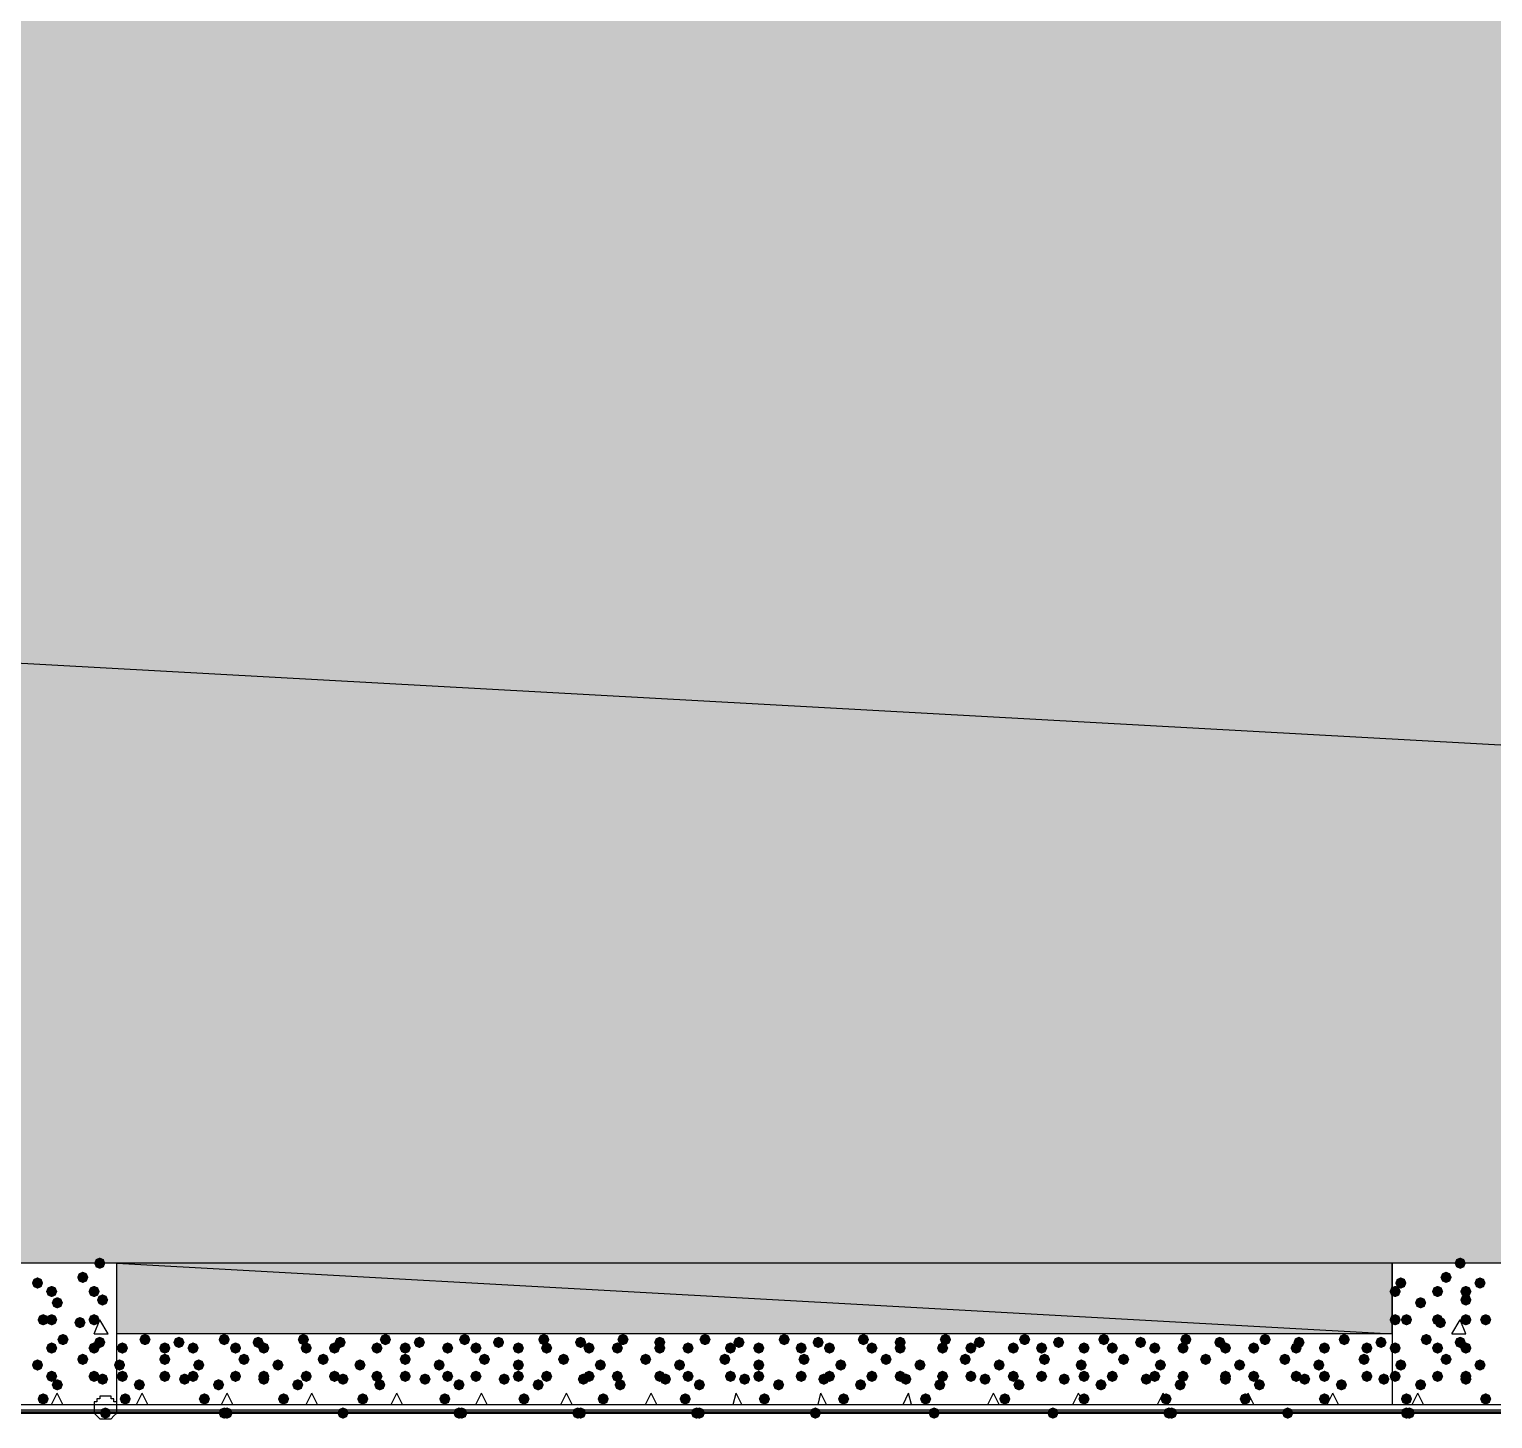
# Model space of a CAD drawing. Header units: millimetres. Extents: x 0 to 420, y 0 to 297.
# Drawn here: x 216.79 to 238.7, y 84.33 to 105.13 of the extents above; entities that cross this region are included whole.
import ezdxf

# ---------------------------------------------------------------- set-up
doc = ezdxf.new("R2010")
doc.units = ezdxf.units.MM
doc.layers.get('0').update_dxf_attribs({"linetype": 'CONTINUOUS'})

msp = doc.modelspace()

# ---------------------------------------------------------------- hatches: boundary and pattern name
at = {"true_color": 0x000008}
h = msp.add_hatch(color=0, dxfattribs=at)
h.paths.add_polyline_path([(379.518333, 105.748667), (33.401, 105.748667), (379.518333, 86.656333)], flags=0)
h.paths.add_polyline_path([(33.401, 105.748667), (379.518333, 86.656333), (33.401, 86.656333)], flags=0)
at = {"true_color": 0x000007}
for points in [[(217.932, 86.656333), (217.907129, 86.596537), (217.847333, 86.571667), (217.787537, 86.596537), (217.762667, 86.656333), (217.787537, 86.716129), (217.847333, 86.741), (217.907129, 86.716129)], [(238.294333, 86.656333), (238.269463, 86.596537), (238.209667, 86.571667), (238.149871, 86.596537), (238.125, 86.656333), (238.149871, 86.716129), (238.209667, 86.741), (238.269462, 86.716129)], [(217.678, 86.444667), (217.653129, 86.384871), (217.593333, 86.36), (217.533537, 86.384871), (217.508667, 86.444667), (217.533537, 86.504462), (217.593333, 86.529333), (217.653129, 86.504463)], [(238.082667, 86.444667), (238.057796, 86.384871), (237.998, 86.36), (237.938204, 86.384871), (237.913333, 86.444667), (237.938204, 86.504462), (237.998, 86.529333), (238.057796, 86.504463)], [(217.000667, 86.36), (216.975796, 86.300204), (216.916, 86.275333), (216.856204, 86.300204), (216.831333, 86.36), (216.856204, 86.419796), (216.916, 86.444667), (216.975796, 86.419796)], [(217.212333, 86.233), (217.187462, 86.173204), (217.127667, 86.148333), (217.067871, 86.173204), (217.043, 86.233), (217.067871, 86.292796), (217.127667, 86.317667), (217.187462, 86.292796)], [(217.847333, 86.233), (217.822462, 86.173204), (217.762667, 86.148333), (217.702871, 86.173204), (217.678, 86.233), (217.702871, 86.292796), (217.762667, 86.317667), (217.822462, 86.292796)], [(237.320667, 86.233), (237.295796, 86.173204), (237.236, 86.148333), (237.176204, 86.173204), (237.151333, 86.233), (237.176204, 86.292796), (237.236, 86.317667), (237.295796, 86.292796)], [(237.405333, 86.36), (237.380462, 86.300204), (237.320667, 86.275333), (237.260871, 86.300204), (237.236, 86.36), (237.260871, 86.419796), (237.320667, 86.444667), (237.380462, 86.419796)], [(237.955667, 86.233), (237.930796, 86.173204), (237.871, 86.148333), (237.811204, 86.173204), (237.786333, 86.233), (237.811204, 86.292796), (237.871, 86.317667), (237.930796, 86.292796)], [(238.379, 86.233), (238.354129, 86.173204), (238.294333, 86.148333), (238.234537, 86.173204), (238.209667, 86.233), (238.234537, 86.292796), (238.294333, 86.317667), (238.354129, 86.292796)], [(238.590667, 86.36), (238.565796, 86.300204), (238.506, 86.275333), (238.446204, 86.300204), (238.421333, 86.36), (238.446204, 86.419796), (238.506, 86.444667), (238.565796, 86.419796)], [(217.297, 86.063667), (217.272129, 86.003871), (217.212333, 85.979), (217.152537, 86.003871), (217.127667, 86.063667), (217.152537, 86.123462), (217.212333, 86.148333), (217.272129, 86.123463)], [(217.974333, 86.106), (217.949462, 86.046204), (217.889667, 86.021333), (217.829871, 86.046204), (217.805, 86.106), (217.829871, 86.165796), (217.889667, 86.190667), (217.949462, 86.165796)], [(237.701667, 86.063667), (237.676796, 86.003871), (237.617, 85.979), (237.557204, 86.003871), (237.532333, 86.063667), (237.557204, 86.123462), (237.617, 86.148333), (237.676796, 86.123463)], [(238.379, 86.106), (238.354129, 86.046204), (238.294333, 86.021333), (238.234537, 86.046204), (238.209667, 86.106), (238.234537, 86.165796), (238.294333, 86.190667), (238.354129, 86.165796)], [(217.085333, 85.809667), (217.060462, 85.749871), (217.000667, 85.725), (216.940871, 85.749871), (216.916, 85.809667), (216.940871, 85.869462), (217.000667, 85.894333), (217.060462, 85.869463)], [(217.212333, 85.809667), (217.187462, 85.749871), (217.127667, 85.725), (217.067871, 85.749871), (217.043, 85.809667), (217.067871, 85.869462), (217.127667, 85.894333), (217.187462, 85.869463)], [(217.847333, 85.809667), (217.822462, 85.749871), (217.762667, 85.725), (217.702871, 85.749871), (217.678, 85.809667), (217.702871, 85.869462), (217.762667, 85.894333), (217.822462, 85.869463)], [(237.320667, 85.809667), (237.295796, 85.749871), (237.236, 85.725), (237.176204, 85.749871), (237.151333, 85.809667), (237.176204, 85.869462), (237.236, 85.894333), (237.295796, 85.869463)], [(237.49, 85.809667), (237.465129, 85.749871), (237.405333, 85.725), (237.345538, 85.749871), (237.320667, 85.809667), (237.345537, 85.869462), (237.405333, 85.894333), (237.465129, 85.869463)], [(237.955667, 85.809667), (237.930796, 85.749871), (237.871, 85.725), (237.811204, 85.749871), (237.786333, 85.809667), (237.811204, 85.869462), (237.871, 85.894333), (237.930796, 85.869463)], [(238.379, 85.809667), (238.354129, 85.749871), (238.294333, 85.725), (238.234537, 85.749871), (238.209667, 85.809667), (238.234537, 85.869462), (238.294333, 85.894333), (238.354129, 85.869463)], [(238.675333, 85.809667), (238.650462, 85.749871), (238.590667, 85.725), (238.530871, 85.749871), (238.506, 85.809667), (238.530871, 85.869462), (238.590667, 85.894333), (238.650462, 85.869463)], [(217.635667, 85.767333), (217.610796, 85.707538), (217.551, 85.682667), (217.491204, 85.707538), (217.466333, 85.767333), (217.491204, 85.827129), (217.551, 85.852), (217.610796, 85.827129)], [(237.998, 85.767333), (237.973129, 85.707538), (237.913333, 85.682667), (237.853538, 85.707538), (237.828667, 85.767333), (237.853537, 85.827129), (237.913333, 85.852), (237.973129, 85.827129)], [(217.212333, 85.386333), (217.187462, 85.326537), (217.127667, 85.301667), (217.067871, 85.326537), (217.043, 85.386333), (217.067871, 85.446129), (217.127667, 85.471), (217.187462, 85.446129)], [(217.381667, 85.513333), (217.356796, 85.453537), (217.297, 85.428667), (217.237204, 85.453537), (217.212333, 85.513333), (217.237204, 85.573129), (217.297, 85.598), (217.356796, 85.573129)], [(217.847333, 85.386333), (217.822462, 85.326537), (217.762667, 85.301667), (217.702871, 85.326537), (217.678, 85.386333), (217.702871, 85.446129), (217.762667, 85.471), (217.822462, 85.446129)], [(217.932, 85.471), (217.907129, 85.411204), (217.847333, 85.386333), (217.787537, 85.411204), (217.762667, 85.471), (217.787537, 85.530796), (217.847333, 85.555667), (217.907129, 85.530796)], [(237.320667, 85.386333), (237.295796, 85.326537), (237.236, 85.301667), (237.176204, 85.326537), (237.151333, 85.386333), (237.176204, 85.446129), (237.236, 85.471), (237.295796, 85.446129)], [(237.786333, 85.513333), (237.761462, 85.453537), (237.701667, 85.428667), (237.641871, 85.453537), (237.617, 85.513333), (237.641871, 85.573129), (237.701667, 85.598), (237.761462, 85.573129)], [(237.955667, 85.386333), (237.930796, 85.326537), (237.871, 85.301667), (237.811204, 85.326537), (237.786333, 85.386333), (237.811204, 85.446129), (237.871, 85.471), (237.930796, 85.446129)], [(238.294333, 85.471), (238.269463, 85.411204), (238.209667, 85.386333), (238.149871, 85.411204), (238.125, 85.471), (238.149871, 85.530796), (238.209667, 85.555667), (238.269462, 85.530796)], [(238.379, 85.386333), (238.354129, 85.326537), (238.294333, 85.301667), (238.234537, 85.326537), (238.209667, 85.386333), (238.234537, 85.446129), (238.294333, 85.471), (238.354129, 85.446129)], [(217.000667, 85.132333), (216.975796, 85.072538), (216.916, 85.047667), (216.856204, 85.072538), (216.831333, 85.132333), (216.856204, 85.192129), (216.916, 85.217), (216.975796, 85.192129)], [(217.678, 85.217), (217.653129, 85.157204), (217.593333, 85.132333), (217.533537, 85.157204), (217.508667, 85.217), (217.533537, 85.276796), (217.593333, 85.301667), (217.653129, 85.276796)], [(237.405333, 85.132333), (237.380462, 85.072538), (237.320667, 85.047667), (237.260871, 85.072538), (237.236, 85.132333), (237.260871, 85.192129), (237.320667, 85.217), (237.380462, 85.192129)], [(238.082667, 85.217), (238.057796, 85.157204), (237.998, 85.132333), (237.938204, 85.157204), (237.913333, 85.217), (237.938204, 85.276796), (237.998, 85.301667), (238.057796, 85.276796)], [(238.590667, 85.132333), (238.565796, 85.072538), (238.506, 85.047667), (238.446204, 85.072538), (238.421333, 85.132333), (238.446204, 85.192129), (238.506, 85.217), (238.565796, 85.192129)], [(217.212333, 84.963), (217.187462, 84.903204), (217.127667, 84.878333), (217.067871, 84.903204), (217.043, 84.963), (217.067871, 85.022796), (217.127667, 85.047667), (217.187462, 85.022796)], [(217.847333, 84.963), (217.822462, 84.903204), (217.762667, 84.878333), (217.702871, 84.903204), (217.678, 84.963), (217.702871, 85.022796), (217.762667, 85.047667), (217.822462, 85.022796)], [(217.974333, 84.920667), (217.949462, 84.860871), (217.889667, 84.836), (217.829871, 84.860871), (217.805, 84.920667), (217.829871, 84.980462), (217.889667, 85.005333), (217.949462, 84.980463)], [(237.320667, 84.963), (237.295796, 84.903204), (237.236, 84.878333), (237.176204, 84.903204), (237.151333, 84.963), (237.176204, 85.022796), (237.236, 85.047667), (237.295796, 85.022796)], [(237.955667, 84.963), (237.930796, 84.903204), (237.871, 84.878333), (237.811204, 84.903204), (237.786333, 84.963), (237.811204, 85.022796), (237.871, 85.047667), (237.930796, 85.022796)], [(238.379, 84.963), (238.354129, 84.903204), (238.294333, 84.878333), (238.234537, 84.903204), (238.209667, 84.963), (238.234537, 85.022796), (238.294333, 85.047667), (238.354129, 85.022796)], [(238.379, 84.920667), (238.354129, 84.860871), (238.294333, 84.836), (238.234537, 84.860871), (238.209667, 84.920667), (238.234537, 84.980462), (238.294333, 85.005333), (238.354129, 84.980463)], [(217.297, 84.836), (217.272129, 84.776204), (217.212333, 84.751333), (217.152537, 84.776204), (217.127667, 84.836), (217.152537, 84.895796), (217.212333, 84.920667), (217.272129, 84.895796)], [(237.701667, 84.836), (237.676796, 84.776204), (237.617, 84.751333), (237.557204, 84.776204), (237.532333, 84.836), (237.557204, 84.895796), (237.617, 84.920667), (237.676796, 84.895796)], [(217.085333, 84.624333), (217.060462, 84.564537), (217.000667, 84.539667), (216.940871, 84.564537), (216.916, 84.624333), (216.940871, 84.684129), (217.000667, 84.709), (217.060462, 84.684129)], [(237.49, 84.624333), (237.465129, 84.564537), (237.405333, 84.539667), (237.345538, 84.564537), (237.320667, 84.624333), (237.345537, 84.684129), (237.405333, 84.709), (237.465129, 84.684129)], [(238.675333, 84.624333), (238.650462, 84.564537), (238.590667, 84.539667), (238.530871, 84.564537), (238.506, 84.624333), (238.530871, 84.684129), (238.590667, 84.709), (238.650462, 84.684129)]]:
    msp.add_hatch(color=0, dxfattribs=at).paths.add_polyline_path(points, flags=0)
at = {"true_color": 0x000008}
h = msp.add_hatch(color=0, dxfattribs=at)
h.paths.add_polyline_path([(237.193667, 86.656333), (218.101333, 86.656333), (237.193667, 85.598)], flags=0)
h.paths.add_polyline_path([(218.101333, 86.656333), (237.193667, 85.598), (218.101333, 85.598)], flags=0)
for points in [[(218.270667, 85.386333), (218.245796, 85.326537), (218.186, 85.301667), (218.126204, 85.326537), (218.101333, 85.386333), (218.126204, 85.446129), (218.186, 85.471), (218.245796, 85.446129)], [(218.609333, 85.513333), (218.584463, 85.453537), (218.524667, 85.428667), (218.464871, 85.453537), (218.44, 85.513333), (218.464871, 85.573129), (218.524667, 85.598), (218.584462, 85.573129)], [(218.905667, 85.386333), (218.880796, 85.326537), (218.821, 85.301667), (218.761204, 85.326537), (218.736333, 85.386333), (218.761204, 85.446129), (218.821, 85.471), (218.880796, 85.446129)], [(219.117333, 85.471), (219.092462, 85.411204), (219.032667, 85.386333), (218.972871, 85.411204), (218.948, 85.471), (218.972871, 85.530796), (219.032667, 85.555667), (219.092462, 85.530796)], [(219.329, 85.386333), (219.304129, 85.326537), (219.244333, 85.301667), (219.184538, 85.326537), (219.159667, 85.386333), (219.184537, 85.446129), (219.244333, 85.471), (219.304129, 85.446129)], [(219.794667, 85.513333), (219.769796, 85.453537), (219.71, 85.428667), (219.650204, 85.453537), (219.625333, 85.513333), (219.650204, 85.573129), (219.71, 85.598), (219.769796, 85.573129)], [(219.964, 85.386333), (219.939129, 85.326537), (219.879333, 85.301667), (219.819538, 85.326537), (219.794667, 85.386333), (219.819537, 85.446129), (219.879333, 85.471), (219.939129, 85.446129)], [(220.302667, 85.471), (220.277796, 85.411204), (220.218, 85.386333), (220.158204, 85.411204), (220.133333, 85.471), (220.158204, 85.530796), (220.218, 85.555667), (220.277796, 85.530796)], [(220.387333, 85.386333), (220.362462, 85.326537), (220.302667, 85.301667), (220.242871, 85.326537), (220.218, 85.386333), (220.242871, 85.446129), (220.302667, 85.471), (220.362462, 85.446129)], [(220.98, 85.513333), (220.955129, 85.453537), (220.895333, 85.428667), (220.835538, 85.453537), (220.810667, 85.513333), (220.835537, 85.573129), (220.895333, 85.598), (220.955129, 85.573129)], [(221.022333, 85.386333), (220.997462, 85.326537), (220.937667, 85.301667), (220.877871, 85.326537), (220.853, 85.386333), (220.877871, 85.446129), (220.937667, 85.471), (220.997462, 85.446129)], [(221.445667, 85.386333), (221.420796, 85.326537), (221.361, 85.301667), (221.301204, 85.326537), (221.276333, 85.386333), (221.301204, 85.446129), (221.361, 85.471), (221.420796, 85.446129)], [(221.530333, 85.471), (221.505462, 85.411204), (221.445667, 85.386333), (221.385871, 85.411204), (221.361, 85.471), (221.385871, 85.530796), (221.445667, 85.555667), (221.505462, 85.530796)], [(222.080667, 85.386333), (222.055796, 85.326537), (221.996, 85.301667), (221.936204, 85.326537), (221.911333, 85.386333), (221.936204, 85.446129), (221.996, 85.471), (222.055796, 85.446129)], [(222.207667, 85.513333), (222.182796, 85.453537), (222.123, 85.428667), (222.063204, 85.453537), (222.038333, 85.513333), (222.063204, 85.573129), (222.123, 85.598), (222.182796, 85.573129)], [(222.504, 85.386333), (222.479129, 85.326537), (222.419333, 85.301667), (222.359537, 85.326537), (222.334667, 85.386333), (222.359537, 85.446129), (222.419333, 85.471), (222.479129, 85.446129)], [(222.715667, 85.471), (222.690796, 85.411204), (222.631, 85.386333), (222.571204, 85.411204), (222.546333, 85.471), (222.571204, 85.530796), (222.631, 85.555667), (222.690796, 85.530796)], [(223.139, 85.386333), (223.114129, 85.326537), (223.054333, 85.301667), (222.994538, 85.326537), (222.969667, 85.386333), (222.994537, 85.446129), (223.054333, 85.471), (223.114129, 85.446129)], [(223.393, 85.513333), (223.368129, 85.453537), (223.308333, 85.428667), (223.248538, 85.453537), (223.223667, 85.513333), (223.248537, 85.573129), (223.308333, 85.598), (223.368129, 85.573129)], [(223.562333, 85.386333), (223.537463, 85.326537), (223.477667, 85.301667), (223.417871, 85.326537), (223.393, 85.386333), (223.417871, 85.446129), (223.477667, 85.471), (223.537462, 85.446129)], [(223.901, 85.471), (223.876129, 85.411204), (223.816333, 85.386333), (223.756538, 85.411204), (223.731667, 85.471), (223.756537, 85.530796), (223.816333, 85.555667), (223.876129, 85.530796)], [(224.197333, 85.386333), (224.172462, 85.326537), (224.112667, 85.301667), (224.052871, 85.326537), (224.028, 85.386333), (224.052871, 85.446129), (224.112667, 85.471), (224.172462, 85.446129)], [(224.578333, 85.513333), (224.553462, 85.453537), (224.493667, 85.428667), (224.433871, 85.453537), (224.409, 85.513333), (224.433871, 85.573129), (224.493667, 85.598), (224.553462, 85.573129)], [(224.620667, 85.386333), (224.595796, 85.326537), (224.536, 85.301667), (224.476204, 85.326537), (224.451333, 85.386333), (224.476204, 85.446129), (224.536, 85.471), (224.595796, 85.446129)], [(225.128667, 85.471), (225.103796, 85.411204), (225.044, 85.386333), (224.984204, 85.411204), (224.959333, 85.471), (224.984204, 85.530796), (225.044, 85.555667), (225.103796, 85.530796)], [(225.255667, 85.386333), (225.230796, 85.326537), (225.171, 85.301667), (225.111204, 85.326537), (225.086333, 85.386333), (225.111204, 85.446129), (225.171, 85.471), (225.230796, 85.446129)], [(225.679, 85.386333), (225.654129, 85.326537), (225.594333, 85.301667), (225.534538, 85.326537), (225.509667, 85.386333), (225.534537, 85.446129), (225.594333, 85.471), (225.654129, 85.446129)], [(225.763667, 85.513333), (225.738796, 85.453537), (225.679, 85.428667), (225.619204, 85.453537), (225.594333, 85.513333), (225.619204, 85.573129), (225.679, 85.598), (225.738796, 85.573129)], [(226.314, 85.471), (226.289129, 85.411204), (226.229333, 85.386333), (226.169537, 85.411204), (226.144667, 85.471), (226.169537, 85.530796), (226.229333, 85.555667), (226.289129, 85.530796)], [(226.314, 85.386333), (226.289129, 85.326537), (226.229333, 85.301667), (226.169537, 85.326537), (226.144667, 85.386333), (226.169537, 85.446129), (226.229333, 85.471), (226.289129, 85.446129)], [(226.737333, 85.386333), (226.712462, 85.326537), (226.652667, 85.301667), (226.592871, 85.326537), (226.568, 85.386333), (226.592871, 85.446129), (226.652667, 85.471), (226.712462, 85.446129)], [(226.991333, 85.513333), (226.966462, 85.453537), (226.906667, 85.428667), (226.846871, 85.453537), (226.822, 85.513333), (226.846871, 85.573129), (226.906667, 85.598), (226.966462, 85.573129)], [(227.372333, 85.386333), (227.347462, 85.326537), (227.287667, 85.301667), (227.227871, 85.326537), (227.203, 85.386333), (227.227871, 85.446129), (227.287667, 85.471), (227.347462, 85.446129)], [(227.499333, 85.471), (227.474463, 85.411204), (227.414667, 85.386333), (227.354871, 85.411204), (227.33, 85.471), (227.354871, 85.530796), (227.414667, 85.555667), (227.474462, 85.530796)], [(227.795667, 85.386333), (227.770796, 85.326537), (227.711, 85.301667), (227.651204, 85.326537), (227.626333, 85.386333), (227.651204, 85.446129), (227.711, 85.471), (227.770796, 85.446129)], [(228.176667, 85.513333), (228.151796, 85.453537), (228.092, 85.428667), (228.032204, 85.453537), (228.007333, 85.513333), (228.032204, 85.573129), (228.092, 85.598), (228.151796, 85.573129)], [(228.430667, 85.386333), (228.405796, 85.326537), (228.346, 85.301667), (228.286204, 85.326537), (228.261333, 85.386333), (228.286204, 85.446129), (228.346, 85.471), (228.405796, 85.446129)], [(228.684667, 85.471), (228.659796, 85.411204), (228.6, 85.386333), (228.540204, 85.411204), (228.515333, 85.471), (228.540204, 85.530796), (228.6, 85.555667), (228.659796, 85.530796)], [(228.854, 85.386333), (228.829129, 85.326537), (228.769333, 85.301667), (228.709538, 85.326537), (228.684667, 85.386333), (228.709537, 85.446129), (228.769333, 85.471), (228.829129, 85.446129)], [(229.362, 85.513333), (229.337129, 85.453537), (229.277333, 85.428667), (229.217537, 85.453537), (229.192667, 85.513333), (229.217537, 85.573129), (229.277333, 85.598), (229.337129, 85.573129)], [(229.489, 85.386333), (229.464129, 85.326537), (229.404333, 85.301667), (229.344538, 85.326537), (229.319667, 85.386333), (229.344537, 85.446129), (229.404333, 85.471), (229.464129, 85.446129)], [(229.912333, 85.471), (229.887462, 85.411204), (229.827667, 85.386333), (229.767871, 85.411204), (229.743, 85.471), (229.767871, 85.530796), (229.827667, 85.555667), (229.887462, 85.530796)], [(229.912333, 85.386333), (229.887462, 85.326537), (229.827667, 85.301667), (229.767871, 85.326537), (229.743, 85.386333), (229.767871, 85.446129), (229.827667, 85.471), (229.887462, 85.446129)], [(230.547333, 85.386333), (230.522462, 85.326537), (230.462667, 85.301667), (230.402871, 85.326537), (230.378, 85.386333), (230.402871, 85.446129), (230.462667, 85.471), (230.522462, 85.446129)], [(230.589667, 85.513333), (230.564796, 85.453537), (230.505, 85.428667), (230.445204, 85.453537), (230.420333, 85.513333), (230.445204, 85.573129), (230.505, 85.598), (230.564796, 85.573129)], [(230.970667, 85.386333), (230.945796, 85.326537), (230.886, 85.301667), (230.826204, 85.326537), (230.801333, 85.386333), (230.826204, 85.446129), (230.886, 85.471), (230.945796, 85.446129)], [(231.097667, 85.471), (231.072796, 85.411204), (231.013, 85.386333), (230.953204, 85.411204), (230.928333, 85.471), (230.953204, 85.530796), (231.013, 85.555667), (231.072796, 85.530796)], [(231.605667, 85.386333), (231.580796, 85.326537), (231.521, 85.301667), (231.461204, 85.326537), (231.436333, 85.386333), (231.461204, 85.446129), (231.521, 85.471), (231.580796, 85.446129)], [(231.775, 85.513333), (231.750129, 85.453537), (231.690333, 85.428667), (231.630538, 85.453537), (231.605667, 85.513333), (231.630537, 85.573129), (231.690333, 85.598), (231.750129, 85.573129)], [(232.029, 85.386333), (232.004129, 85.326537), (231.944333, 85.301667), (231.884538, 85.326537), (231.859667, 85.386333), (231.884537, 85.446129), (231.944333, 85.471), (232.004129, 85.446129)], [(232.283, 85.471), (232.258129, 85.411204), (232.198333, 85.386333), (232.138537, 85.411204), (232.113667, 85.471), (232.138537, 85.530796), (232.198333, 85.555667), (232.258129, 85.530796)], [(232.664, 85.386333), (232.639129, 85.326537), (232.579333, 85.301667), (232.519538, 85.326537), (232.494667, 85.386333), (232.519537, 85.446129), (232.579333, 85.471), (232.639129, 85.446129)], [(232.960333, 85.513333), (232.935462, 85.453537), (232.875667, 85.428667), (232.815871, 85.453537), (232.791, 85.513333), (232.815871, 85.573129), (232.875667, 85.598), (232.935462, 85.573129)], [(233.087333, 85.386333), (233.062462, 85.326537), (233.002667, 85.301667), (232.942871, 85.326537), (232.918, 85.386333), (232.942871, 85.446129), (233.002667, 85.471), (233.062462, 85.446129)], [(233.510667, 85.471), (233.485796, 85.411204), (233.426, 85.386333), (233.366204, 85.411204), (233.341333, 85.471), (233.366204, 85.530796), (233.426, 85.555667), (233.485796, 85.530796)], [(233.722333, 85.386333), (233.697462, 85.326537), (233.637667, 85.301667), (233.577871, 85.326537), (233.553, 85.386333), (233.577871, 85.446129), (233.637667, 85.471), (233.697462, 85.446129)], [(234.145667, 85.386333), (234.120796, 85.326537), (234.061, 85.301667), (234.001204, 85.326537), (233.976333, 85.386333), (234.001204, 85.446129), (234.061, 85.471), (234.120796, 85.446129)], [(234.188, 85.513333), (234.163129, 85.453537), (234.103333, 85.428667), (234.043538, 85.453537), (234.018667, 85.513333), (234.043537, 85.573129), (234.103333, 85.598), (234.163129, 85.573129)], [(234.696, 85.471), (234.671129, 85.411204), (234.611333, 85.386333), (234.551538, 85.411204), (234.526667, 85.471), (234.551537, 85.530796), (234.611333, 85.555667), (234.671129, 85.530796)], [(234.780667, 85.386333), (234.755796, 85.326537), (234.696, 85.301667), (234.636204, 85.326537), (234.611333, 85.386333), (234.636204, 85.446129), (234.696, 85.471), (234.755796, 85.446129)], [(235.204, 85.386333), (235.179129, 85.326537), (235.119333, 85.301667), (235.059538, 85.326537), (235.034667, 85.386333), (235.059537, 85.446129), (235.119333, 85.471), (235.179129, 85.446129)], [(235.373333, 85.513333), (235.348462, 85.453537), (235.288667, 85.428667), (235.228871, 85.453537), (235.204, 85.513333), (235.228871, 85.573129), (235.288667, 85.598), (235.348462, 85.573129)], [(235.839, 85.386333), (235.814129, 85.326537), (235.754333, 85.301667), (235.694538, 85.326537), (235.669667, 85.386333), (235.694537, 85.446129), (235.754333, 85.471), (235.814129, 85.446129)], [(235.881333, 85.471), (235.856462, 85.411204), (235.796667, 85.386333), (235.736871, 85.411204), (235.712, 85.471), (235.736871, 85.530796), (235.796667, 85.555667), (235.856462, 85.530796)], [(236.262333, 85.386333), (236.237462, 85.326537), (236.177667, 85.301667), (236.117871, 85.326537), (236.093, 85.386333), (236.117871, 85.446129), (236.177667, 85.471), (236.237462, 85.446129)], [(236.558667, 85.513333), (236.533796, 85.453537), (236.474, 85.428667), (236.414204, 85.453537), (236.389333, 85.513333), (236.414204, 85.573129), (236.474, 85.598), (236.533796, 85.573129)], [(236.897333, 85.386333), (236.872462, 85.326537), (236.812667, 85.301667), (236.752871, 85.326537), (236.728, 85.386333), (236.752871, 85.446129), (236.812667, 85.471), (236.872462, 85.446129)], [(237.109, 85.471), (237.084129, 85.411204), (237.024333, 85.386333), (236.964538, 85.411204), (236.939667, 85.471), (236.964537, 85.530796), (237.024333, 85.555667), (237.084129, 85.530796)], [(218.228333, 85.132333), (218.203463, 85.072538), (218.143667, 85.047667), (218.083871, 85.072538), (218.059, 85.132333), (218.083871, 85.192129), (218.143667, 85.217), (218.203462, 85.192129)], [(218.905667, 85.217), (218.880796, 85.157204), (218.821, 85.132333), (218.761204, 85.157204), (218.736333, 85.217), (218.761204, 85.276796), (218.821, 85.301667), (218.880796, 85.276796)], [(219.413667, 85.132333), (219.388796, 85.072538), (219.329, 85.047667), (219.269204, 85.072538), (219.244333, 85.132333), (219.269204, 85.192129), (219.329, 85.217), (219.388796, 85.192129)], [(220.091, 85.217), (220.066129, 85.157204), (220.006333, 85.132333), (219.946538, 85.157204), (219.921667, 85.217), (219.946537, 85.276796), (220.006333, 85.301667), (220.066129, 85.276796)], [(220.599, 85.132333), (220.574129, 85.072538), (220.514333, 85.047667), (220.454538, 85.072538), (220.429667, 85.132333), (220.454537, 85.192129), (220.514333, 85.217), (220.574129, 85.192129)], [(221.276333, 85.217), (221.251462, 85.157204), (221.191667, 85.132333), (221.131871, 85.157204), (221.107, 85.217), (221.131871, 85.276796), (221.191667, 85.301667), (221.251462, 85.276796)], [(221.826667, 85.132333), (221.801796, 85.072538), (221.742, 85.047667), (221.682204, 85.072538), (221.657333, 85.132333), (221.682204, 85.192129), (221.742, 85.217), (221.801796, 85.192129)], [(222.504, 85.217), (222.479129, 85.157204), (222.419333, 85.132333), (222.359537, 85.157204), (222.334667, 85.217), (222.359537, 85.276796), (222.419333, 85.301667), (222.479129, 85.276796)], [(223.012, 85.132333), (222.987129, 85.072538), (222.927333, 85.047667), (222.867538, 85.072538), (222.842667, 85.132333), (222.867537, 85.192129), (222.927333, 85.217), (222.987129, 85.192129)], [(223.689333, 85.217), (223.664463, 85.157204), (223.604667, 85.132333), (223.544871, 85.157204), (223.52, 85.217), (223.544871, 85.276796), (223.604667, 85.301667), (223.664462, 85.276796)], [(224.197333, 85.132333), (224.172462, 85.072538), (224.112667, 85.047667), (224.052871, 85.072538), (224.028, 85.132333), (224.052871, 85.192129), (224.112667, 85.217), (224.172462, 85.192129)], [(224.874667, 85.217), (224.849796, 85.157204), (224.79, 85.132333), (224.730204, 85.157204), (224.705333, 85.217), (224.730204, 85.276796), (224.79, 85.301667), (224.849796, 85.276796)], [(225.425, 85.132333), (225.400129, 85.072538), (225.340333, 85.047667), (225.280538, 85.072538), (225.255667, 85.132333), (225.280537, 85.192129), (225.340333, 85.217), (225.400129, 85.192129)], [(226.102333, 85.217), (226.077462, 85.157204), (226.017667, 85.132333), (225.957871, 85.157204), (225.933, 85.217), (225.957871, 85.276796), (226.017667, 85.301667), (226.077462, 85.276796)], [(226.610333, 85.132333), (226.585462, 85.072538), (226.525667, 85.047667), (226.465871, 85.072538), (226.441, 85.132333), (226.465871, 85.192129), (226.525667, 85.217), (226.585462, 85.192129)], [(227.287667, 85.217), (227.262796, 85.157204), (227.203, 85.132333), (227.143204, 85.157204), (227.118333, 85.217), (227.143204, 85.276796), (227.203, 85.301667), (227.262796, 85.276796)], [(227.795667, 85.132333), (227.770796, 85.072538), (227.711, 85.047667), (227.651204, 85.072538), (227.626333, 85.132333), (227.651204, 85.192129), (227.711, 85.217), (227.770796, 85.192129)], [(228.473, 85.217), (228.448129, 85.157204), (228.388333, 85.132333), (228.328537, 85.157204), (228.303667, 85.217), (228.328537, 85.276796), (228.388333, 85.301667), (228.448129, 85.276796)], [(229.023333, 85.132333), (228.998462, 85.072538), (228.938667, 85.047667), (228.878871, 85.072538), (228.854, 85.132333), (228.878871, 85.192129), (228.938667, 85.217), (228.998462, 85.192129)], [(229.700667, 85.217), (229.675796, 85.157204), (229.616, 85.132333), (229.556204, 85.157204), (229.531333, 85.217), (229.556204, 85.276796), (229.616, 85.301667), (229.675796, 85.276796)], [(230.208667, 85.132333), (230.183796, 85.072538), (230.124, 85.047667), (230.064204, 85.072538), (230.039333, 85.132333), (230.064204, 85.192129), (230.124, 85.217), (230.183796, 85.192129)], [(230.886, 85.217), (230.861129, 85.157204), (230.801333, 85.132333), (230.741538, 85.157204), (230.716667, 85.217), (230.741537, 85.276796), (230.801333, 85.301667), (230.861129, 85.276796)], [(231.394, 85.132333), (231.369129, 85.072538), (231.309333, 85.047667), (231.249538, 85.072538), (231.224667, 85.132333), (231.249537, 85.192129), (231.309333, 85.217), (231.369129, 85.192129)], [(232.071333, 85.217), (232.046462, 85.157204), (231.986667, 85.132333), (231.926871, 85.157204), (231.902, 85.217), (231.926871, 85.276796), (231.986667, 85.301667), (232.046462, 85.276796)], [(232.621667, 85.132333), (232.596796, 85.072538), (232.537, 85.047667), (232.477204, 85.072538), (232.452333, 85.132333), (232.477204, 85.192129), (232.537, 85.217), (232.596796, 85.192129)], [(233.256667, 85.217), (233.231796, 85.157204), (233.172, 85.132333), (233.112204, 85.157204), (233.087333, 85.217), (233.112204, 85.276796), (233.172, 85.301667), (233.231796, 85.276796)], [(233.807, 85.132333), (233.782129, 85.072538), (233.722333, 85.047667), (233.662537, 85.072538), (233.637667, 85.132333), (233.662537, 85.192129), (233.722333, 85.217), (233.782129, 85.192129)], [(234.484333, 85.217), (234.459463, 85.157204), (234.399667, 85.132333), (234.339871, 85.157204), (234.315, 85.217), (234.339871, 85.276796), (234.399667, 85.301667), (234.459462, 85.276796)], [(234.992333, 85.132333), (234.967462, 85.072538), (234.907667, 85.047667), (234.847871, 85.072538), (234.823, 85.132333), (234.847871, 85.192129), (234.907667, 85.217), (234.967462, 85.192129)], [(235.669667, 85.217), (235.644796, 85.157204), (235.585, 85.132333), (235.525204, 85.157204), (235.500333, 85.217), (235.525204, 85.276796), (235.585, 85.301667), (235.644796, 85.276796)], [(236.177667, 85.132333), (236.152796, 85.072538), (236.093, 85.047667), (236.033204, 85.072538), (236.008333, 85.132333), (236.033204, 85.192129), (236.093, 85.217), (236.152796, 85.192129)], [(236.855, 85.217), (236.830129, 85.157204), (236.770333, 85.132333), (236.710538, 85.157204), (236.685667, 85.217), (236.710537, 85.276796), (236.770333, 85.301667), (236.830129, 85.276796)], [(218.270667, 84.963), (218.245796, 84.903204), (218.186, 84.878333), (218.126204, 84.903204), (218.101333, 84.963), (218.126204, 85.022796), (218.186, 85.047667), (218.245796, 85.022796)], [(218.905667, 84.963), (218.880796, 84.903204), (218.821, 84.878333), (218.761204, 84.903204), (218.736333, 84.963), (218.761204, 85.022796), (218.821, 85.047667), (218.880796, 85.022796)], [(219.202, 84.920667), (219.177129, 84.860871), (219.117333, 84.836), (219.057538, 84.860871), (219.032667, 84.920667), (219.057537, 84.980462), (219.117333, 85.005333), (219.177129, 84.980463)], [(219.329, 84.963), (219.304129, 84.903204), (219.244333, 84.878333), (219.184538, 84.903204), (219.159667, 84.963), (219.184537, 85.022796), (219.244333, 85.047667), (219.304129, 85.022796)], [(219.964, 84.963), (219.939129, 84.903204), (219.879333, 84.878333), (219.819538, 84.903204), (219.794667, 84.963), (219.819537, 85.022796), (219.879333, 85.047667), (219.939129, 85.022796)], [(220.387333, 84.963), (220.362462, 84.903204), (220.302667, 84.878333), (220.242871, 84.903204), (220.218, 84.963), (220.242871, 85.022796), (220.302667, 85.047667), (220.362462, 85.022796)], [(220.387333, 84.920667), (220.362462, 84.860871), (220.302667, 84.836), (220.242871, 84.860871), (220.218, 84.920667), (220.242871, 84.980462), (220.302667, 85.005333), (220.362462, 84.980463)], [(221.022333, 84.963), (220.997462, 84.903204), (220.937667, 84.878333), (220.877871, 84.903204), (220.853, 84.963), (220.877871, 85.022796), (220.937667, 85.047667), (220.997462, 85.022796)], [(221.445667, 84.963), (221.420796, 84.903204), (221.361, 84.878333), (221.301204, 84.903204), (221.276333, 84.963), (221.301204, 85.022796), (221.361, 85.047667), (221.420796, 85.022796)], [(221.572667, 84.920667), (221.547796, 84.860871), (221.488, 84.836), (221.428204, 84.860871), (221.403333, 84.920667), (221.428204, 84.980462), (221.488, 85.005333), (221.547796, 84.980463)], [(222.080667, 84.963), (222.055796, 84.903204), (221.996, 84.878333), (221.936204, 84.903204), (221.911333, 84.963), (221.936204, 85.022796), (221.996, 85.047667), (222.055796, 85.022796)], [(222.504, 84.963), (222.479129, 84.903204), (222.419333, 84.878333), (222.359537, 84.903204), (222.334667, 84.963), (222.359537, 85.022796), (222.419333, 85.047667), (222.479129, 85.022796)], [(222.800333, 84.920667), (222.775462, 84.860871), (222.715667, 84.836), (222.655871, 84.860871), (222.631, 84.920667), (222.655871, 84.980462), (222.715667, 85.005333), (222.775462, 84.980463)], [(223.139, 84.963), (223.114129, 84.903204), (223.054333, 84.878333), (222.994538, 84.903204), (222.969667, 84.963), (222.994537, 85.022796), (223.054333, 85.047667), (223.114129, 85.022796)], [(223.562333, 84.963), (223.537463, 84.903204), (223.477667, 84.878333), (223.417871, 84.903204), (223.393, 84.963), (223.417871, 85.022796), (223.477667, 85.047667), (223.537462, 85.022796)], [(223.985667, 84.920667), (223.960796, 84.860871), (223.901, 84.836), (223.841204, 84.860871), (223.816333, 84.920667), (223.841204, 84.980462), (223.901, 85.005333), (223.960796, 84.980463)], [(224.197333, 84.963), (224.172462, 84.903204), (224.112667, 84.878333), (224.052871, 84.903204), (224.028, 84.963), (224.052871, 85.022796), (224.112667, 85.047667), (224.172462, 85.022796)], [(224.620667, 84.963), (224.595796, 84.903204), (224.536, 84.878333), (224.476204, 84.903204), (224.451333, 84.963), (224.476204, 85.022796), (224.536, 85.047667), (224.595796, 85.022796)], [(225.171, 84.920667), (225.146129, 84.860871), (225.086333, 84.836), (225.026538, 84.860871), (225.001667, 84.920667), (225.026537, 84.980462), (225.086333, 85.005333), (225.146129, 84.980463)], [(225.255667, 84.963), (225.230796, 84.903204), (225.171, 84.878333), (225.111204, 84.903204), (225.086333, 84.963), (225.111204, 85.022796), (225.171, 85.047667), (225.230796, 85.022796)], [(225.679, 84.963), (225.654129, 84.903204), (225.594333, 84.878333), (225.534538, 84.903204), (225.509667, 84.963), (225.534537, 85.022796), (225.594333, 85.047667), (225.654129, 85.022796)], [(226.314, 84.963), (226.289129, 84.903204), (226.229333, 84.878333), (226.169537, 84.903204), (226.144667, 84.963), (226.169537, 85.022796), (226.229333, 85.047667), (226.289129, 85.022796)], [(226.398667, 84.920667), (226.373796, 84.860871), (226.314, 84.836), (226.254204, 84.860871), (226.229333, 84.920667), (226.254204, 84.980462), (226.314, 85.005333), (226.373796, 84.980463)], [(226.737333, 84.963), (226.712462, 84.903204), (226.652667, 84.878333), (226.592871, 84.903204), (226.568, 84.963), (226.592871, 85.022796), (226.652667, 85.047667), (226.712462, 85.022796)], [(227.372333, 84.963), (227.347462, 84.903204), (227.287667, 84.878333), (227.227871, 84.903204), (227.203, 84.963), (227.227871, 85.022796), (227.287667, 85.047667), (227.347462, 85.022796)], [(227.584, 84.920667), (227.559129, 84.860871), (227.499333, 84.836), (227.439538, 84.860871), (227.414667, 84.920667), (227.439537, 84.980462), (227.499333, 85.005333), (227.559129, 84.980463)], [(227.795667, 84.963), (227.770796, 84.903204), (227.711, 84.878333), (227.651204, 84.903204), (227.626333, 84.963), (227.651204, 85.022796), (227.711, 85.047667), (227.770796, 85.022796)], [(228.430667, 84.963), (228.405796, 84.903204), (228.346, 84.878333), (228.286204, 84.903204), (228.261333, 84.963), (228.286204, 85.022796), (228.346, 85.047667), (228.405796, 85.022796)], [(228.769333, 84.920667), (228.744463, 84.860871), (228.684667, 84.836), (228.624871, 84.860871), (228.6, 84.920667), (228.624871, 84.980462), (228.684667, 85.005333), (228.744462, 84.980463)], [(228.854, 84.963), (228.829129, 84.903204), (228.769333, 84.878333), (228.709538, 84.903204), (228.684667, 84.963), (228.709537, 85.022796), (228.769333, 85.047667), (228.829129, 85.022796)], [(229.489, 84.963), (229.464129, 84.903204), (229.404333, 84.878333), (229.344538, 84.903204), (229.319667, 84.963), (229.344537, 85.022796), (229.404333, 85.047667), (229.464129, 85.022796)], [(229.912333, 84.963), (229.887462, 84.903204), (229.827667, 84.878333), (229.767871, 84.903204), (229.743, 84.963), (229.767871, 85.022796), (229.827667, 85.047667), (229.887462, 85.022796)], [(229.997, 84.920667), (229.972129, 84.860871), (229.912333, 84.836), (229.852537, 84.860871), (229.827667, 84.920667), (229.852537, 84.980462), (229.912333, 85.005333), (229.972129, 84.980463)], [(230.547333, 84.963), (230.522462, 84.903204), (230.462667, 84.878333), (230.402871, 84.903204), (230.378, 84.963), (230.402871, 85.022796), (230.462667, 85.047667), (230.522462, 85.022796)], [(230.970667, 84.963), (230.945796, 84.903204), (230.886, 84.878333), (230.826204, 84.903204), (230.801333, 84.963), (230.826204, 85.022796), (230.886, 85.047667), (230.945796, 85.022796)], [(231.182333, 84.920667), (231.157462, 84.860871), (231.097667, 84.836), (231.037871, 84.860871), (231.013, 84.920667), (231.037871, 84.980462), (231.097667, 85.005333), (231.157462, 84.980463)], [(231.605667, 84.963), (231.580796, 84.903204), (231.521, 84.878333), (231.461204, 84.903204), (231.436333, 84.963), (231.461204, 85.022796), (231.521, 85.047667), (231.580796, 85.022796)], [(232.029, 84.963), (232.004129, 84.903204), (231.944333, 84.878333), (231.884538, 84.903204), (231.859667, 84.963), (231.884537, 85.022796), (231.944333, 85.047667), (232.004129, 85.022796)], [(232.367667, 84.920667), (232.342796, 84.860871), (232.283, 84.836), (232.223204, 84.860871), (232.198333, 84.920667), (232.223204, 84.980462), (232.283, 85.005333), (232.342796, 84.980463)], [(232.664, 84.963), (232.639129, 84.903204), (232.579333, 84.878333), (232.519538, 84.903204), (232.494667, 84.963), (232.519537, 85.022796), (232.579333, 85.047667), (232.639129, 85.022796)], [(233.087333, 84.963), (233.062462, 84.903204), (233.002667, 84.878333), (232.942871, 84.903204), (232.918, 84.963), (232.942871, 85.022796), (233.002667, 85.047667), (233.062462, 85.022796)], [(233.595333, 84.920667), (233.570462, 84.860871), (233.510667, 84.836), (233.450871, 84.860871), (233.426, 84.920667), (233.450871, 84.980462), (233.510667, 85.005333), (233.570462, 84.980463)], [(233.722333, 84.963), (233.697462, 84.903204), (233.637667, 84.878333), (233.577871, 84.903204), (233.553, 84.963), (233.577871, 85.022796), (233.637667, 85.047667), (233.697462, 85.022796)], [(234.145667, 84.963), (234.120796, 84.903204), (234.061, 84.878333), (234.001204, 84.903204), (233.976333, 84.963), (234.001204, 85.022796), (234.061, 85.047667), (234.120796, 85.022796)], [(234.780667, 84.963), (234.755796, 84.903204), (234.696, 84.878333), (234.636204, 84.903204), (234.611333, 84.963), (234.636204, 85.022796), (234.696, 85.047667), (234.755796, 85.022796)], [(234.780667, 84.920667), (234.755796, 84.860871), (234.696, 84.836), (234.636204, 84.860871), (234.611333, 84.920667), (234.636204, 84.980462), (234.696, 85.005333), (234.755796, 84.980463)], [(235.204, 84.963), (235.179129, 84.903204), (235.119333, 84.878333), (235.059538, 84.903204), (235.034667, 84.963), (235.059537, 85.022796), (235.119333, 85.047667), (235.179129, 85.022796)], [(235.839, 84.963), (235.814129, 84.903204), (235.754333, 84.878333), (235.694538, 84.903204), (235.669667, 84.963), (235.694537, 85.022796), (235.754333, 85.047667), (235.814129, 85.022796)], [(235.966, 84.920667), (235.941129, 84.860871), (235.881333, 84.836), (235.821538, 84.860871), (235.796667, 84.920667), (235.821537, 84.980462), (235.881333, 85.005333), (235.941129, 84.980463)], [(236.262333, 84.963), (236.237462, 84.903204), (236.177667, 84.878333), (236.117871, 84.903204), (236.093, 84.963), (236.117871, 85.022796), (236.177667, 85.047667), (236.237462, 85.022796)], [(236.897333, 84.963), (236.872462, 84.903204), (236.812667, 84.878333), (236.752871, 84.903204), (236.728, 84.963), (236.752871, 85.022796), (236.812667, 85.047667), (236.872462, 85.022796)], [(237.151333, 84.920667), (237.126462, 84.860871), (237.066667, 84.836), (237.006871, 84.860871), (236.982, 84.920667), (237.006871, 84.980462), (237.066667, 85.005333), (237.126462, 84.980463)], [(218.524667, 84.836), (218.499796, 84.776204), (218.44, 84.751333), (218.380204, 84.776204), (218.355333, 84.836), (218.380204, 84.895796), (218.44, 84.920667), (218.499796, 84.895796)], [(219.71, 84.836), (219.685129, 84.776204), (219.625333, 84.751333), (219.565538, 84.776204), (219.540667, 84.836), (219.565537, 84.895796), (219.625333, 84.920667), (219.685129, 84.895796)], [(220.895333, 84.836), (220.870462, 84.776204), (220.810667, 84.751333), (220.750871, 84.776204), (220.726, 84.836), (220.750871, 84.895796), (220.810667, 84.920667), (220.870462, 84.895796)], [(222.123, 84.836), (222.098129, 84.776204), (222.038333, 84.751333), (221.978538, 84.776204), (221.953667, 84.836), (221.978537, 84.895796), (222.038333, 84.920667), (222.098129, 84.895796)], [(223.308333, 84.836), (223.283462, 84.776204), (223.223667, 84.751333), (223.163871, 84.776204), (223.139, 84.836), (223.163871, 84.895796), (223.223667, 84.920667), (223.283462, 84.895796)], [(224.493667, 84.836), (224.468796, 84.776204), (224.409, 84.751333), (224.349204, 84.776204), (224.324333, 84.836), (224.349204, 84.895796), (224.409, 84.920667), (224.468796, 84.895796)], [(225.721333, 84.836), (225.696463, 84.776204), (225.636667, 84.751333), (225.576871, 84.776204), (225.552, 84.836), (225.576871, 84.895796), (225.636667, 84.920667), (225.696462, 84.895796)], [(226.906667, 84.836), (226.881796, 84.776204), (226.822, 84.751333), (226.762204, 84.776204), (226.737333, 84.836), (226.762204, 84.895796), (226.822, 84.920667), (226.881796, 84.895796)], [(228.092, 84.836), (228.067129, 84.776204), (228.007333, 84.751333), (227.947538, 84.776204), (227.922667, 84.836), (227.947537, 84.895796), (228.007333, 84.920667), (228.067129, 84.895796)], [(229.319667, 84.836), (229.294796, 84.776204), (229.235, 84.751333), (229.175204, 84.776204), (229.150333, 84.836), (229.175204, 84.895796), (229.235, 84.920667), (229.294796, 84.895796)], [(230.505, 84.836), (230.480129, 84.776204), (230.420333, 84.751333), (230.360538, 84.776204), (230.335667, 84.836), (230.360537, 84.895796), (230.420333, 84.920667), (230.480129, 84.895796)], [(231.690333, 84.836), (231.665462, 84.776204), (231.605667, 84.751333), (231.545871, 84.776204), (231.521, 84.836), (231.545871, 84.895796), (231.605667, 84.920667), (231.665462, 84.895796)], [(232.918, 84.836), (232.893129, 84.776204), (232.833333, 84.751333), (232.773538, 84.776204), (232.748667, 84.836), (232.773537, 84.895796), (232.833333, 84.920667), (232.893129, 84.895796)], [(234.103333, 84.836), (234.078463, 84.776204), (234.018667, 84.751333), (233.958871, 84.776204), (233.934, 84.836), (233.958871, 84.895796), (234.018667, 84.920667), (234.078462, 84.895796)], [(235.288667, 84.836), (235.263796, 84.776204), (235.204, 84.751333), (235.144204, 84.776204), (235.119333, 84.836), (235.144204, 84.895796), (235.204, 84.920667), (235.263796, 84.895796)], [(236.516333, 84.836), (236.491462, 84.776204), (236.431667, 84.751333), (236.371871, 84.776204), (236.347, 84.836), (236.371871, 84.895796), (236.431667, 84.920667), (236.491462, 84.895796)], [(218.313, 84.624333), (218.288129, 84.564537), (218.228333, 84.539667), (218.168538, 84.564537), (218.143667, 84.624333), (218.168537, 84.684129), (218.228333, 84.709), (218.288129, 84.684129)], [(219.498333, 84.624333), (219.473462, 84.564537), (219.413667, 84.539667), (219.353871, 84.564537), (219.329, 84.624333), (219.353871, 84.684129), (219.413667, 84.709), (219.473462, 84.684129)], [(220.683667, 84.624333), (220.658796, 84.564537), (220.599, 84.539667), (220.539204, 84.564537), (220.514333, 84.624333), (220.539204, 84.684129), (220.599, 84.709), (220.658796, 84.684129)], [(221.869, 84.624333), (221.844129, 84.564537), (221.784333, 84.539667), (221.724538, 84.564537), (221.699667, 84.624333), (221.724537, 84.684129), (221.784333, 84.709), (221.844129, 84.684129)], [(223.096667, 84.624333), (223.071796, 84.564537), (223.012, 84.539667), (222.952204, 84.564537), (222.927333, 84.624333), (222.952204, 84.684129), (223.012, 84.709), (223.071796, 84.684129)], [(224.282, 84.624333), (224.257129, 84.564537), (224.197333, 84.539667), (224.137538, 84.564537), (224.112667, 84.624333), (224.137537, 84.684129), (224.197333, 84.709), (224.257129, 84.684129)], [(225.467333, 84.624333), (225.442462, 84.564537), (225.382667, 84.539667), (225.322871, 84.564537), (225.298, 84.624333), (225.322871, 84.684129), (225.382667, 84.709), (225.442462, 84.684129)], [(226.695, 84.624333), (226.670129, 84.564537), (226.610333, 84.539667), (226.550538, 84.564537), (226.525667, 84.624333), (226.550537, 84.684129), (226.610333, 84.709), (226.670129, 84.684129)], [(227.880333, 84.624333), (227.855462, 84.564537), (227.795667, 84.539667), (227.735871, 84.564537), (227.711, 84.624333), (227.735871, 84.684129), (227.795667, 84.709), (227.855462, 84.684129)], [(229.065667, 84.624333), (229.040796, 84.564537), (228.981, 84.539667), (228.921204, 84.564537), (228.896333, 84.624333), (228.921204, 84.684129), (228.981, 84.709), (229.040796, 84.684129)], [(230.293333, 84.624333), (230.268463, 84.564537), (230.208667, 84.539667), (230.148871, 84.564537), (230.124, 84.624333), (230.148871, 84.684129), (230.208667, 84.709), (230.268462, 84.684129)], [(231.478667, 84.624333), (231.453796, 84.564537), (231.394, 84.539667), (231.334204, 84.564537), (231.309333, 84.624333), (231.334204, 84.684129), (231.394, 84.709), (231.453796, 84.684129)], [(232.664, 84.624333), (232.639129, 84.564537), (232.579333, 84.539667), (232.519538, 84.564537), (232.494667, 84.624333), (232.519537, 84.684129), (232.579333, 84.709), (232.639129, 84.684129)], [(233.891667, 84.624333), (233.866796, 84.564537), (233.807, 84.539667), (233.747204, 84.564537), (233.722333, 84.624333), (233.747204, 84.684129), (233.807, 84.709), (233.866796, 84.684129)], [(235.077, 84.624333), (235.052129, 84.564537), (234.992333, 84.539667), (234.932538, 84.564537), (234.907667, 84.624333), (234.932537, 84.684129), (234.992333, 84.709), (235.052129, 84.684129)], [(236.262333, 84.624333), (236.237462, 84.564537), (236.177667, 84.539667), (236.117871, 84.564537), (236.093, 84.624333), (236.117871, 84.684129), (236.177667, 84.709), (236.237462, 84.684129)]]:
    msp.add_hatch(color=0, dxfattribs=at).paths.add_polyline_path(points, flags=0)
at = {"true_color": 0x000007}
h = msp.add_hatch(color=0, dxfattribs=at)
h.paths.add_polyline_path([(380.661333, 84.455), (32.215667, 84.455), (380.661333, 84.412667)], flags=0)
h.paths.add_polyline_path([(32.215667, 84.455), (380.661333, 84.412667), (32.215667, 84.412667)], flags=0)
at = {"true_color": 0x0000fe}
for points in [[(218.016667, 84.412667), (217.991796, 84.352871), (217.932, 84.328), (217.872204, 84.352871), (217.847333, 84.412667), (217.872204, 84.472462), (217.932, 84.497333), (217.991796, 84.472463)], [(218.016667, 84.412667), (217.991796, 84.352871), (217.932, 84.328), (217.872204, 84.352871), (217.847333, 84.412667), (217.872204, 84.472462), (217.932, 84.497333), (217.991796, 84.472463)], [(219.794667, 84.412667), (219.769796, 84.352871), (219.71, 84.328), (219.650204, 84.352871), (219.625333, 84.412667), (219.650204, 84.472462), (219.71, 84.497333), (219.769796, 84.472463)], [(219.837, 84.412667), (219.812129, 84.352871), (219.752333, 84.328), (219.692537, 84.352871), (219.667667, 84.412667), (219.692537, 84.472462), (219.752333, 84.497333), (219.812129, 84.472463)], [(221.572667, 84.412667), (221.547796, 84.352871), (221.488, 84.328), (221.428204, 84.352871), (221.403333, 84.412667), (221.428204, 84.472462), (221.488, 84.497333), (221.547796, 84.472463)], [(221.572667, 84.412667), (221.547796, 84.352871), (221.488, 84.328), (221.428204, 84.352871), (221.403333, 84.412667), (221.428204, 84.472462), (221.488, 84.497333), (221.547796, 84.472463)], [(223.308333, 84.412667), (223.283462, 84.352871), (223.223667, 84.328), (223.163871, 84.352871), (223.139, 84.412667), (223.163871, 84.472462), (223.223667, 84.497333), (223.283462, 84.472463)], [(223.350667, 84.412667), (223.325796, 84.352871), (223.266, 84.328), (223.206204, 84.352871), (223.181333, 84.412667), (223.206204, 84.472462), (223.266, 84.497333), (223.325796, 84.472463)], [(225.086333, 84.412667), (225.061462, 84.352871), (225.001667, 84.328), (224.941871, 84.352871), (224.917, 84.412667), (224.941871, 84.472462), (225.001667, 84.497333), (225.061462, 84.472463)], [(225.128667, 84.412667), (225.103796, 84.352871), (225.044, 84.328), (224.984204, 84.352871), (224.959333, 84.412667), (224.984204, 84.472462), (225.044, 84.497333), (225.103796, 84.472463)], [(226.864333, 84.412667), (226.839463, 84.352871), (226.779667, 84.328), (226.719871, 84.352871), (226.695, 84.412667), (226.719871, 84.472462), (226.779667, 84.497333), (226.839462, 84.472463)], [(226.906667, 84.412667), (226.881796, 84.352871), (226.822, 84.328), (226.762204, 84.352871), (226.737333, 84.412667), (226.762204, 84.472462), (226.822, 84.497333), (226.881796, 84.472463)], [(228.642333, 84.412667), (228.617462, 84.352871), (228.557667, 84.328), (228.497871, 84.352871), (228.473, 84.412667), (228.497871, 84.472462), (228.557667, 84.497333), (228.617462, 84.472463)], [(228.642333, 84.412667), (228.617462, 84.352871), (228.557667, 84.328), (228.497871, 84.352871), (228.473, 84.412667), (228.497871, 84.472462), (228.557667, 84.497333), (228.617462, 84.472463)], [(230.420333, 84.412667), (230.395462, 84.352871), (230.335667, 84.328), (230.275871, 84.352871), (230.251, 84.412667), (230.275871, 84.472462), (230.335667, 84.497333), (230.395462, 84.472463)], [(230.420333, 84.412667), (230.395462, 84.352871), (230.335667, 84.328), (230.275871, 84.352871), (230.251, 84.412667), (230.275871, 84.472462), (230.335667, 84.497333), (230.395462, 84.472463)], [(232.198333, 84.412667), (232.173463, 84.352871), (232.113667, 84.328), (232.053871, 84.352871), (232.029, 84.412667), (232.053871, 84.472462), (232.113667, 84.497333), (232.173462, 84.472463)], [(232.198333, 84.412667), (232.173463, 84.352871), (232.113667, 84.328), (232.053871, 84.352871), (232.029, 84.412667), (232.053871, 84.472462), (232.113667, 84.497333), (232.173462, 84.472463)], [(233.934, 84.412667), (233.909129, 84.352871), (233.849333, 84.328), (233.789537, 84.352871), (233.764667, 84.412667), (233.789537, 84.472462), (233.849333, 84.497333), (233.909129, 84.472463)], [(233.976333, 84.412667), (233.951462, 84.352871), (233.891667, 84.328), (233.831871, 84.352871), (233.807, 84.412667), (233.831871, 84.472462), (233.891667, 84.497333), (233.951462, 84.472463)], [(235.712, 84.412667), (235.687129, 84.352871), (235.627333, 84.328), (235.567537, 84.352871), (235.542667, 84.412667), (235.567537, 84.472462), (235.627333, 84.497333), (235.687129, 84.472463)], [(235.712, 84.412667), (235.687129, 84.352871), (235.627333, 84.328), (235.567537, 84.352871), (235.542667, 84.412667), (235.567537, 84.472462), (235.627333, 84.497333), (235.687129, 84.472463)], [(237.49, 84.412667), (237.465129, 84.352871), (237.405333, 84.328), (237.345538, 84.352871), (237.320667, 84.412667), (237.345537, 84.472462), (237.405333, 84.497333), (237.465129, 84.472463)], [(237.532333, 84.412667), (237.507462, 84.352871), (237.447667, 84.328), (237.387871, 84.352871), (237.363, 84.412667), (237.387871, 84.472462), (237.447667, 84.497333), (237.507462, 84.472463)]]:
    msp.add_hatch(color=0, dxfattribs=at).paths.add_polyline_path(points, flags=0)

# ---------------------------------------------------------------- linework, layer by layer
at = {"color": 0, "true_color": 0x000008}
for points in [[(379.518333, 105.748667), (33.401, 105.748667), (379.518333, 86.656333)], [(33.401, 105.748667), (379.518333, 86.656333), (33.401, 86.656333)], [(237.193667, 86.656333), (218.101333, 86.656333), (237.193667, 85.598)], [(218.101333, 86.656333), (237.193667, 85.598), (218.101333, 85.598)]]:
    msp.add_lwpolyline(points, close=True, dxfattribs=at)
at = {"color": 0, "true_color": 0x000007}
for points in [[(215.984667, 86.656333), (215.984667, 84.539667), (218.101333, 84.539667), (218.101333, 86.656333)], [(237.193667, 86.656333), (237.193667, 84.539667), (239.310333, 84.539667), (239.310333, 86.656333)], [(218.101333, 84.497333), (218.101333, 84.539667), (218.101333, 84.582), (218.059, 84.582), (218.059, 84.624333), (218.016667, 84.624333), (218.016667, 84.666667), (217.974333, 84.666667), (217.932, 84.666667), (217.889667, 84.666667), (217.847333, 84.666667), (217.847333, 84.624333), (217.805, 84.624333), (217.805, 84.582), (217.762667, 84.582), (217.762667, 84.539667), (217.762667, 84.497333), (217.762667, 84.455), (217.762667, 84.412667), (217.805, 84.370333), (217.847333, 84.328), (217.889667, 84.328), (217.932, 84.328), (217.974333, 84.328), (218.016667, 84.328), (218.059, 84.370333), (218.101333, 84.412667), (218.101333, 84.455)], [(380.661333, 84.455), (32.215667, 84.455), (380.661333, 84.412667)], [(32.215667, 84.455), (380.661333, 84.412667), (32.215667, 84.412667)]]:
    msp.add_lwpolyline(points, close=True, dxfattribs=at)
for points in [[(217.762667, 85.598), (217.847333, 85.809667)], [(217.974333, 85.598), (217.847333, 85.809667)], [(238.082667, 85.598), (238.209667, 85.809667)], [(238.294333, 85.598), (238.209667, 85.809667)], [(217.762667, 85.598), (217.974333, 85.598)], [(237.193667, 85.598), (218.101333, 85.598)], [(238.082667, 85.598), (238.294333, 85.598)], [(217.127667, 84.539667), (217.212333, 84.709)], [(217.297, 84.539667), (217.212333, 84.709)], [(237.49, 84.539667), (237.574667, 84.709)], [(237.659333, 84.539667), (237.574667, 84.709)], [(380.746, 84.412667), (32.173333, 84.412667)], [(380.661333, 84.455), (32.215667, 84.455)], [(380.703667, 84.412667), (32.215667, 84.412667), (380.703667, 84.412667), (32.215667, 84.412667)], [(32.215667, 84.412667), (380.703667, 84.412667), (32.215667, 84.412667), (380.703667, 84.412667)], [(380.703667, 84.412667), (32.215667, 84.412667)], [(32.215667, 84.412667), (380.661333, 84.412667), (380.703667, 84.412667)], [(218.101333, 84.539667), (237.193667, 84.539667)]]:
    msp.add_lwpolyline(points, dxfattribs=at)
at = {"color": 0, "true_color": 0x000008}
for points in [[(218.397667, 84.539667), (218.482333, 84.709)], [(218.567, 84.539667), (218.482333, 84.709)], [(219.667667, 84.539667), (219.752333, 84.709)], [(219.837, 84.539667), (219.752333, 84.709)], [(220.937667, 84.539667), (221.022333, 84.709)], [(221.107, 84.539667), (221.022333, 84.709)], [(222.207667, 84.539667), (222.292333, 84.709)], [(222.377, 84.539667), (222.292333, 84.709)], [(223.477667, 84.539667), (223.562333, 84.709)], [(223.647, 84.539667), (223.562333, 84.709)], [(224.747667, 84.539667), (224.832333, 84.709)], [(224.917, 84.539667), (224.832333, 84.709)], [(226.017667, 84.539667), (226.102333, 84.709)], [(226.187, 84.539667), (226.102333, 84.709)], [(227.33, 84.539667), (227.372333, 84.709)], [(227.457, 84.539667), (227.372333, 84.709)], [(228.6, 84.539667), (228.642333, 84.709)], [(228.727, 84.539667), (228.642333, 84.709)], [(229.87, 84.539667), (229.954667, 84.709)], [(229.997, 84.539667), (229.954667, 84.709)], [(231.14, 84.539667), (231.224667, 84.709)], [(231.309333, 84.539667), (231.224667, 84.709)], [(232.41, 84.539667), (232.494667, 84.709)], [(232.579333, 84.539667), (232.494667, 84.709)], [(233.68, 84.539667), (233.764667, 84.709)], [(233.849333, 84.539667), (233.764667, 84.709)], [(234.95, 84.539667), (235.034667, 84.709)], [(235.119333, 84.539667), (235.034667, 84.709)], [(236.22, 84.539667), (236.304667, 84.709)], [(236.389333, 84.539667), (236.304667, 84.709)]]:
    msp.add_lwpolyline(points, dxfattribs=at)

doc.saveas('drawing.dxf')
